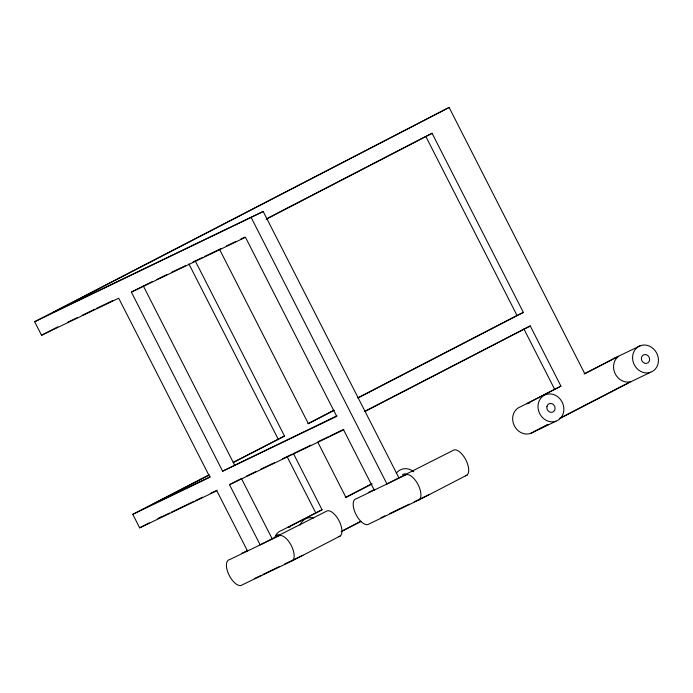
<?xml version="1.0" encoding="UTF-8"?>
<svg xmlns="http://www.w3.org/2000/svg" width="693" height="693" viewBox="0 0 693 693"><rect width="100%" height="100%" fill="white"/><g stroke="black" fill="none" stroke-linecap="round" stroke-linejoin="round"><path stroke-width="1.04" d="M247.505 551.004L216.822 490.783L139.665 527.849L132.779 514.336L209.936 477.269L118.694 298.198L41.537 335.265L34.65 321.743L449.116 107.45L584.814 373.778L618.554 356.341A14.25 12.621 64.3 0 0 615.315 374.003A14.25 12.621 64.3 0 0 631.514 381.436L650.528 372.297A14.25 12.621 64.3 0 0 653.326 348.7A14.25 12.621 64.3 0 0 632.666 355.942A14.25 12.621 64.3 0 0 650.528 372.297M449.116 107.45L52.928 312.517L263.201 211.495L398.899 477.815L452.772 450.58A14.25 6.601 62.6 0 1 465.913 460.039A14.25 6.601 62.6 0 1 465.514 475.779M34.65 321.743L263.201 211.495M41.537 335.265L57.796 326.845M267.42 218.347L425.779 136.382L517.021 315.454L523.354 312.404L432.111 133.333L426.68 135.949M266.077 219.274L432.111 133.333M131.367 292.099L245.469 237.283L336.711 416.354L222.609 471.179L131.367 292.099L152.088 281.704M132.779 514.336L209.295 474.731M233.203 462.352L284.494 436.044L195.209 260.828M307.796 423.744L333.705 410.334M357.701 397.912L517.021 315.454M208.654 475.294L151.065 505.11L210.239 476.68M233.61 462.378L284.494 436.044M334.286 410.273L308.376 423.683L219.586 249.419M358.281 397.851L523.354 312.404M222.609 471.179L336.954 415.8M139.665 527.849L149.229 522.903M364.587 411.434L530.249 325.927L560.923 386.131L526.905 403.724A14.25 12.621 64.3 0 1 529.331 403.161M161.79 516.64L157.952 518.624L169.594 513.037M365.168 411.373L530.249 325.927M272.124 538.721L260.178 544.897L229.504 484.693L241.441 478.516L272.124 538.721L325.996 511.486A14.25 6.601 62.6 0 1 339.137 520.945A14.25 6.601 62.6 0 1 338.738 536.694M560.923 386.131L520.564 406.765A14.25 12.621 64.3 0 0 514.215 425.554A14.25 12.621 64.3 0 0 532.848 432.328M584.095 373.917L612.214 359.381A14.25 12.621 64.3 0 1 616.727 357.415M293.33 453.387L322.054 509.771L281.696 530.405A14.25 12.621 64.3 0 0 275.078 536.469M345.227 497.557L371.474 483.991M322.054 509.771L288.037 527.356A14.25 12.621 64.3 0 1 290.462 526.801M372.184 483.853L345.946 497.418L317.697 441.978M398.899 477.815L386.954 483.991L251.256 217.68M533.532 431.86L547.851 424.462M559.303 418.537L625.173 384.476A14.25 12.621 64.3 0 0 628.092 382.943M342.394 530.821L360.533 521.439M539.864 428.82L548.458 424.376M559.918 418.451L631.514 381.436M341.095 531.722L361.14 521.361M292.533 560.689L340.306 535.966M419.308 499.783L467.082 475.06M67.585 322.306L77.278 317.645M82.129 315.315L94.742 309.26M96.682 308.324L113.176 300.398M156.964 279.366L166.718 274.679M171.595 272.332L185.248 265.774M193.052 262.023L202.798 257.346M204.747 256.401L221.327 248.44M226.204 246.102L235.958 241.415M240.835 239.068L244.733 237.197M171.535 512.101L193.841 501.385M195.781 500.45L202.573 497.184M210.334 493.459L217.126 490.194M246.318 476.169L256.072 471.483M260.949 469.144L274.601 462.586M282.406 458.835L292.151 454.149M294.101 453.213L310.681 445.252M318.485 441.502L328.239 436.815M330.189 435.88L343.841 429.322M229.504 484.693L343.598 429.877L374.281 490.098M615.124 357.848L640.479 345.668M241.554 553.438L248.146 550.259M368.329 492.532L374.922 489.353M530.613 433.394L555.968 421.214A14.25 12.621 64.3 0 0 558.766 397.626A14.25 12.621 64.3 0 0 538.097 404.859A14.25 12.621 64.3 0 0 555.968 421.214M254.305 578.638L261.105 575.363M263.054 574.428L279.582 566.467M284.442 564.128L302.91 555.232M381.081 517.732L384.97 515.861M389.83 513.522L409.268 504.157M414.137 501.819L429.686 494.326M523.908 328.976L554.582 389.18M188.868 263.868L278.153 439.093M286.989 456.436L315.713 512.811M143.312 285.923L234.555 464.994M300.086 525.077A14.25 12.621 64.3 0 1 313.695 517.914M396.327 473.18A14.25 12.621 64.3 0 1 413.773 471.742M275.823 535.62A14.25 6.601 62.6 0 1 279.331 535.048M402.598 474.705A14.25 6.601 62.6 0 1 406.107 474.142M278.222 536.217L229.608 559.615A14.25 6.601 62.6 0 0 229.21 575.363A14.25 6.601 62.6 0 0 242.359 584.823L290.965 561.417A14.25 6.601 62.6 0 0 291.363 545.677A14.25 6.601 62.6 0 0 278.222 536.217M404.998 475.303L356.384 498.709A14.25 6.601 62.6 0 0 355.985 514.457A14.25 6.601 62.6 0 0 369.135 523.917L417.74 500.511A14.25 6.601 62.6 0 0 418.139 484.762A14.25 6.601 62.6 0 0 404.998 475.303M546.95 406.341A4.556 4.037 64.3 0 0 552.009 412.3A4.556 4.037 64.3 0 0 553.872 405.058A4.556 4.037 64.3 0 0 546.95 406.341M641.51 357.423A4.556 4.037 64.3 0 0 646.578 363.383A4.556 4.037 64.3 0 0 648.431 356.141A4.556 4.037 64.3 0 0 641.51 357.423"/></g></svg>
